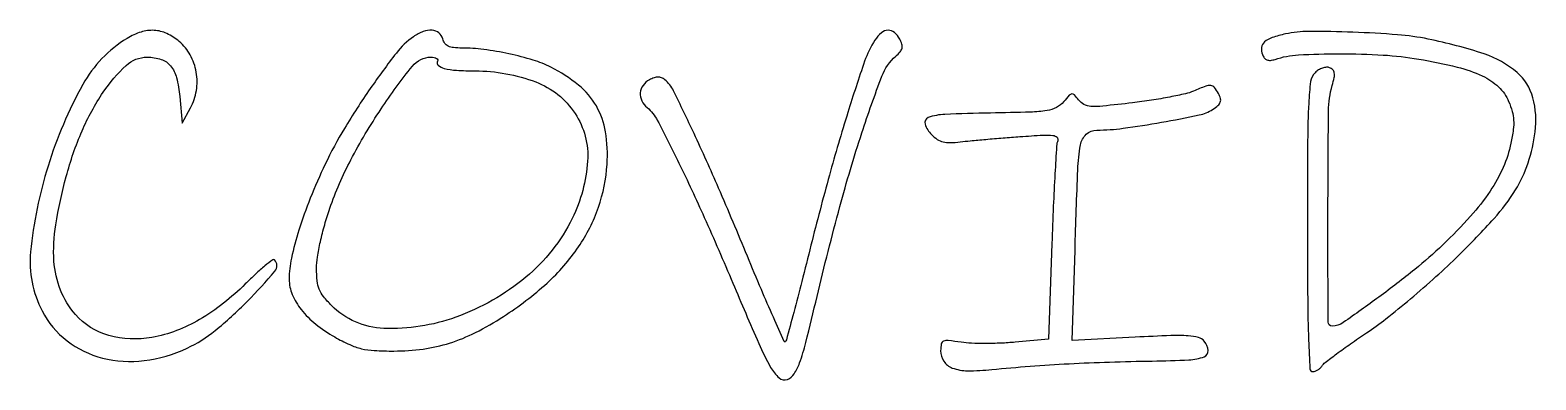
# Model space of a CAD drawing. Extents: x 38 to 369, y 162 to 239.
import ezdxf

# ---------------------------------------------------------------- set-up
doc = ezdxf.new("R2010")
doc.units = 0

msp = doc.modelspace()

# ---------------------------------------------------------------- linework, layer by layer
for points in [[(59.420274, 237.11451, 0.130004), (49.727079, 227.010387, 0.051042), (42.076931, 209.120479, 0.051025), (38.254817, 190.278404, 0.146352), (40.782508, 177.307932, 0.10745), (46.250304, 170.779162, 0.10262), (54.022541, 166.976643, 0.094862), (63.192224, 166.413612, 0.078051), (72.621025, 169.161893, 0.060882), (78.742209, 173.008278, 0.027056), (85.814461, 179.423641, 0.01901), (91.892873, 186.05461, 0.390549), (91.791507, 188.541827, 0.377678), (91.381816, 188.56774, 0.008089), (89.681422, 187.206019, 0.014442), (87.664477, 185.435935, 0.008713), (85.373333, 183.229301, -0.061728), (75.332506, 175.42468, -0.090271), (64.869037, 171.517394, -0.112408), (55.407417, 171.958089, -0.145985), (48.092064, 176.547926, -0.085891), (44.816612, 181.900265, -0.077902), (43.386166, 188.22807, -0.057985), (43.778421, 196.225161, -0.024168), (46.067352, 206.799182, -0.036119), (49.540434, 216.817382, -0.047578), (54.182551, 225.294509, -0.056086), (59.222159, 231.179824, -0.189884), (63.842204, 233, -0.07858), (66.903118, 232.51596, -0.142531), (68.982739, 231.102875, -0.112013), (70.289696, 228.515341, -0.038286), (70.997355, 224.344963), (71.533965, 218.5), (73.360774, 221.881714, 0.085158), (74.636707, 225.663645, 0.081388), (74.608577, 229.717052, 0.082839), (73.297249, 233.488059, 0.0931), (70.868409, 236.457273, 0.066478), (68.150803, 238.186718, 0.094438), (65.379852, 238.881478, 0.091836), (62.490002, 238.515972, 0.059727)], [(122.28991, 237.490508, 0.075006), (118.525495, 233.907275, 0.013654), (112.811536, 226.119822, 0.015549), (107.141706, 217.363209, 0.02467), (102.905203, 209.5, 0.015422), (99.639654, 202.06835, 0.019933), (97.131955, 195.053152, 0.022113), (95.502371, 188.908421, 0.053806), (95, 184.253539, 0.101396), (95.675694, 180.955844, 0.066263), (97.666972, 177.607634, 0.056626), (100.833834, 174.419168, 0.04056), (105, 171.601904, 0.02028), (108.285608, 169.920671, 0.049955), (110.843981, 169.036984, 0.044978), (113.681784, 168.628804, 0.013917), (118, 168.520266, 0.033155), (124.430269, 168.964582, 0.042667), (130.209108, 170.260212, 0.040667), (135.895527, 172.578564, 0.02635), (142.059599, 176.116917, 0.04037), (151.599986, 183.43736, 0.059574), (158.525298, 191.387639, 0.066142), (162.879166, 200.055095, 0.067433), (164.781804, 209.501719, 0.055943), (164.442248, 216.617805, 0.09146), (162.423739, 222.290432, 0.090948), (158.504056, 226.890837, 0.05478), (152.468275, 230.796117, 0.043037), (148.541566, 232.359068, 0.020209), (143.245266, 233.724837, 0.020152), (137.697891, 234.68658, 0.032853), (132.932972, 235, -0.025337), (131.07101, 235.094414, -0.085458), (129.901143, 235.420487, -0.126714), (129.165478, 236.033135, -0.092392), (128.710251, 237, 0.157385), (127.861955, 238.32934, 0.154806), (126.390735, 238.922816, 0.1116), (124.438705, 238.635717, 0.06075)], [(223.575844, 236.75, 0.062232), (221.307896, 232.108359, 0.006937), (217.637561, 220.894576, 0.008184), (213.591226, 207.138166, 0.005992), (209.53474, 191.748392, -0.001326), (207.509396, 183.762867, -0.002135), (205.736413, 176.970006, -0.000357), (204.138641, 170.970931, -0.131854), (203.912884, 170.57955, -0.52524), (203.65253, 170.627431, -0.00076), (201.290068, 175.915727, -0.004176), (198.639381, 182.010042, -0.002463), (195.570051, 189.331159, 0.003976), (189.249187, 204.281011, 0.007447), (183.861872, 216.25278, 0.005025), (179.363471, 225.617766, 0.105444), (177.453754, 228.03838, 0.073545), (176.71831, 228.485145, 0.100411), (175.960219, 228.637967, 0.084199), (175.104227, 228.491706, 0.03856), (174.063922, 228.03421, 0.114964), (172.671605, 226.812265, 0.136863), (172.075005, 225.175413, 0.133386), (172.405867, 223.433691, 0.106687), (173.589676, 221.925575, -0.100082), (175.808777, 219.173384, -0.006227), (180.541374, 209.778092, -0.008516), (186.113303, 197.854034, -0.005001), (192.391349, 183.413548, 0.002507), (198.060633, 170.193364, 0.026484), (200.683291, 164.940658, 0.082353), (202.545045, 162.640156, 0.280124), (204.364044, 162.309455, 0.15668), (205.847367, 163.502208, 0.059877), (207.04515, 165.900998, 0.024632), (208.406443, 170.393114, 0.002932), (210.870402, 180.5, -0.007604), (215.878288, 200.238399, -0.013314), (220.703986, 216.39164, -0.011632), (225.105817, 228.827778, -0.123199), (228.157739, 233.207291, 0.037669), (229.111572, 234.174421, 0.119677), (229.51595, 234.980547, 0.131067), (229.486857, 235.83799, 0.049247), (229.022857, 236.957291, 0.094011), (227.837687, 238.426285, 0.187786), (226.448444, 238.907124, 0.167388), (224.980201, 238.338088, 0.072768)], [(313.699153, 238.104585, 0.027768), (310.757164, 237.307589, 0.101713), (309.092749, 236.348399, 0.176662), (308.434207, 235.130081, 0.128764), (308.605123, 233.586649, 0.074696), (309.037438, 232.823695, 0.136382), (309.609277, 232.402305, 0.119762), (310.372046, 232.306004, 0.050535), (311.387906, 232.526552, -0.064462), (316.518463, 233.492127, -0.013972), (325.551145, 233.757192, -0.015371), (335.131681, 233.475961, -0.02781), (342.923172, 232.570512, -0.016284), (351.39742, 230.81861, -0.050755), (356.888882, 228.889362, -0.078368), (360.44654, 226.477893, -0.105041), (362.670774, 223.29129, -0.030656), (363.448473, 221.084158, -0.055958), (363.763063, 219.202787, -0.047693), (363.676102, 217.105249, -0.016744), (363.164814, 214.130893, -0.052775), (361.463575, 208.804794, -0.044073), (358.60139, 203.599229, -0.035987), (354.304934, 198.094584, -0.018489), (348.200629, 191.820252, -0.020633), (342.055674, 186.420926, -0.011645), (334.195073, 180.36611, -0.006004), (326.379876, 174.774324, -0.153449), (323.916223, 174, -0.413576), (323.032508, 174.881795, -0.000681), (323.01305, 198.8031, -0.002289), (323.127823, 221.191746, -0.067501), (323.945224, 226.809006, 0.019257), (324.368705, 228.533601, 0.087734), (324.396758, 229.562415, 0.156697), (324.06933, 230.225575, 0.109155), (323.367682, 230.689149, 0.112834), (322.661893, 230.789826, 0.061503), (321.800945, 230.610028, 0.056525), (320.925341, 230.196034, 0.0579), (320.172459, 229.599238, 0.164371), (319.209713, 227.65133, 0.020884), (318.776177, 222.923487, 0.011131), (318.548105, 214.607978, 0.00129), (318.5, 195.962923, 0.001711), (318.554082, 180.158731, 0.007673), (318.759392, 170.907898, 0.00476), (319.055994, 164.609502, 0.397634), (319.70031, 164.000428, 0.087713), (320.218476, 164.091842, 0.052259), (320.782938, 164.367313, 0.05025), (321.305424, 164.771865, 0.06067), (321.70031, 165.25, -0.0865), (322.371072, 165.982093, -0.004601), (324.901848, 167.895312, -0.007112), (327.979422, 170.110561, -0.005111), (331.476195, 172.5, 0.019306), (335.705039, 175.569301, 0.00831), (341.111528, 179.96875, 0.008208), (346.719937, 184.849084, 0.010746), (351.672461, 189.5, 0.0155), (359.469642, 197.633265, 0.044555), (364.16164, 203.87944, 0.05878), (366.92767, 209.788854, 0.047872), (368.485513, 216.605197, 0.098927), (367.97287, 224.110811, 0.148813), (364.508115, 229.626577, 0.099469), (357.314048, 233.70929, 0.02934), (345, 236.975068, 0.030726), (338.300834, 237.913285, 0.010411), (328.469949, 238.473181, 0.009223), (318.815173, 238.643367, 0.0521)], [(127.564761, 232.104785, 0.373759), (127.709903, 231.215523, 0.111384), (129.038651, 230.53757, 0.047649), (131.724855, 230.118635, 0.014627), (135.831787, 229.994423, -0.090095), (149.11867, 227.567159, -0.158374), (157.755651, 220.660524, -0.163823), (160.511625, 210.189541, -0.097828), (157.136797, 197.626309, -0.106199), (146.927012, 184.714699, -0.086002), (131.553127, 175.942003, -0.09677), (115.77413, 173.492331, -0.188817), (104.284329, 178.515671, -0.027196), (102.528358, 180.473808, -0.073711), (101.588672, 182.079487, -0.071688), (101.141077, 183.914888, -0.024712), (101.013378, 186.65, -0.039051), (101.212513, 189.108546, -0.014671), (101.859499, 192.505213, -0.014222), (102.797001, 196.238946, -0.015127), (103.928378, 199.836429, -0.037023), (108.549003, 210.497793, -0.026781), (115.170589, 221.631819, -0.020752), (122.045008, 231.029168, -0.228277), (126.136823, 233, -0.044194), (126.857524, 232.936175, -0.096126), (127.373529, 232.737031, -0.174286), (127.604349, 232.443099, -0.22209)], [(293.5, 225.541085, -0.046602), (291.726328, 224.963954, -0.008382), (288.321473, 224.25714, -0.008979), (284.291595, 223.565537, -0.008013), (280.083736, 222.989795, -0.003721), (273.624146, 222.259914, -0.039551), (270.980158, 222.191121, -0.107212), (269.451446, 222.608706, -0.113397), (268.268895, 223.617137, 0.024326), (267.3557, 224.729207, 0.24198), (266.808426, 224.935082, 0.181037), (266.2242, 224.635944, 0.013118), (265.018021, 223.241546, -0.101845), (263.438218, 221.961686, -0.081148), (261.348871, 221.278649, -0.031213), (257.713407, 220.944645, -0.003066), (248.915072, 220.741546, 0.005877), (238.902755, 220.454087, 0.077791), (235.287646, 219.737338, 0.402697), (234.588273, 218.304707, 0.119028), (235.990783, 216.009217, 0.050251), (237.261649, 214.971003, 0.084474), (238.518694, 214.415635, 0.068866), (240.064625, 214.244964, 0.023989), (242.303283, 214.414369, -0.006853), (244.502568, 214.656805, -0.00202), (247.880446, 214.968601, -0.002027), (251.682388, 215.28853, -0.002179), (255.396107, 215.569592, -0.004338), (260.456531, 215.886296, -0.04033), (262.643946, 215.827684, -0.163519), (263.535424, 215.417135, -0.304265), (263.705041, 214.673733, 0.075895), (263.450507, 213.507632, 0.001507), (263.082665, 207.424215, 0.003556), (262.724331, 200.301653, 0.002375), (262.410853, 192.143237), (261.703836, 171.142887), (254.368104, 170.455472, -0.012749), (251.22857, 170.241851, -0.010396), (247.860613, 170.168926, -0.010539), (244.756106, 170.231703, -0.026895), (242.516186, 170.445302, 0.009261), (239.661741, 170.819438, 0.12575), (238.629929, 170.675737, 0.254056), (238.138587, 170.073875, 0.046799), (238, 168.596457, 0.147379), (238.702437, 166.265126, 0.159315), (240.558686, 164.795962, 0.088292), (243.906962, 164.19561, 0.024883), (249.225795, 164.453591, -0.005766), (257.61971, 165.183077, -0.005466), (266.178855, 165.733545, -0.005265), (275.058737, 166.113499, -0.004508), (284.416717, 166.330785, 0.008201), (292.4989, 166.578185, 0.078838), (295.858284, 167.274406, 0.335952), (296.704337, 168.62124, 0.152515), (295.865271, 170.662338, 0.153892), (294.579896, 171.491098, 0.052161), (292.358588, 171.856566, 0.023956), (288.531297, 171.89843, 0.003438), (280.707928, 171.555225), (266.874396, 170.853018), (267.485692, 190.676509, -0.001846), (268.094393, 208.303333, -0.035632), (268.691862, 213.740609, -0.160475), (269.967877, 216.082375, -0.190196), (272.295313, 217.005895, 0.032879), (278.060219, 217.39605, 0.010801), (286.467103, 218.708885, 0.007509), (294.753617, 220.315692, 0.093645), (297.696204, 221.536601, 0.032051), (298.871523, 222.419226, 0.12829), (299.380798, 223.151919, 0.156763), (299.413886, 223.953978, 0.055465), (298.981731, 225.034136, 0.044842), (298.11075, 226.360581, 0.204776), (297.317343, 226.790099, 0.115119), (296.180083, 226.633298, 0.01037)]]:
    msp.add_lwpolyline(points, format="xyb", close=True)

doc.saveas('drawing.dxf')
